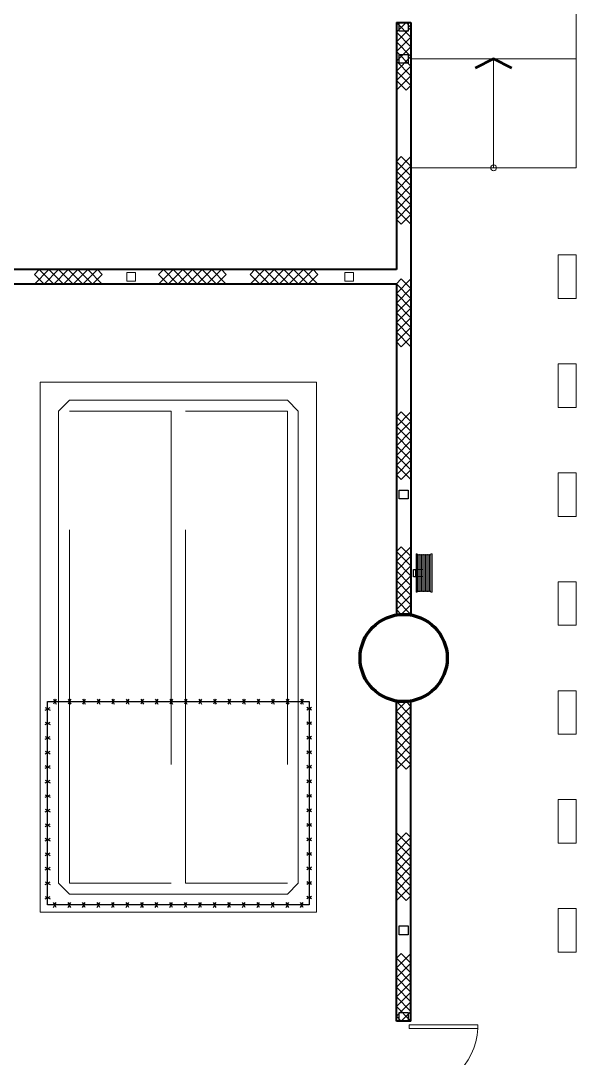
# Model space of a CAD drawing. Header units: metres. Extents: x 1807 to 3745, y 842 to 1968.
# Drawn here: x 3372.73 to 3380.38, y 1230.49 to 1244.78 of the extents above; entities that cross this region are included whole.
import ezdxf

# ---------------------------------------------------------------- set-up
doc = ezdxf.new("R2010")
doc.units = ezdxf.units.M
doc.header["$MEASUREMENT"] = 0
doc.linetypes.add('DGN1', pattern=[7.299439, 0, -7.299439])
doc.linetypes.add('DGN2', pattern=[9.732586, 4.866293, -4.866293])
doc.layers.add('Level 1', color=7, linetype='Continuous', lineweight=0)

msp = doc.modelspace()

# ---------------------------------------------------------------- linework, layer by layer
at = {"layer": 'Level 1', "color": 7, "linetype": 'Continuous', "lineweight": 0}
for p, q in [((3380.375, 1248.75), (3380.375, 1242.75)), ((3377.9, 1244.75), (3378.1, 1244.55)), ((3378.033, 1244.75), (3377.9, 1244.617)), ((3377.9, 1244.483), (3378.1, 1244.683)), ((3378.1, 1244.683), (3378.033, 1244.75)), ((3377.9, 1244.617), (3378.1, 1244.417)), ((3378.1, 1244.55), (3377.9, 1244.35)), ((3378.1, 1244.283), (3377.9, 1244.483)), ((3378.1, 1244.417), (3377.9, 1244.217)), ((3377.9, 1244.35), (3378.1, 1244.15)), ((3377.9, 1244.083), (3378.1, 1244.283)), ((3377.9, 1244.217), (3378.1, 1244.017)), ((3378.1, 1244.25), (3380.375, 1244.25)), ((3379.238, 1244.25), (3379.238, 1242.75)), ((3378.1, 1244.15), (3377.9, 1243.95)), ((3378.1, 1243.883), (3377.9, 1244.083)), ((3378.1, 1244.017), (3377.9, 1243.817)), ((3377.9, 1243.95), (3378.033, 1243.817)), ((3378.033, 1243.817), (3378.1, 1243.883)), ((3377.967, 1242.906), (3377.9, 1242.839)), ((3377.9, 1242.706), (3378.1, 1242.906)), ((3377.9, 1242.839), (3378.1, 1242.639)), ((3378.1, 1242.773), (3377.967, 1242.906)), ((3377.9, 1242.573), (3378.1, 1242.773)), ((3378.1, 1242.506), (3377.9, 1242.706)), ((3378.1, 1242.639), (3377.9, 1242.439)), ((3378.1, 1242.75), (3380.375, 1242.75)), ((3378.1, 1242.373), (3377.9, 1242.573)), ((3377.9, 1242.306), (3378.1, 1242.506)), ((3377.9, 1242.439), (3378.1, 1242.239)), ((3377.9, 1242.173), (3378.1, 1242.373)), ((3378.1, 1242.106), (3377.9, 1242.306)), ((3378.1, 1242.239), (3377.9, 1242.039)), ((3378.1, 1241.973), (3377.9, 1242.173)), ((3377.967, 1241.973), (3378.1, 1242.106)), ((3377.9, 1242.039), (3377.967, 1241.973)), ((3380.125, 1241.55), (3380.375, 1241.55)), ((3380.125, 1240.95), (3380.125, 1241.55)), ((3380.375, 1241.55), (3380.375, 1240.95)), ((3372.918, 1241.15), (3373.118, 1241.35)), ((3372.985, 1241.35), (3372.918, 1241.283)), ((3372.918, 1241.283), (3373.052, 1241.15)), ((3373.185, 1241.15), (3372.985, 1241.35)), ((3373.052, 1241.15), (3373.252, 1241.35)), ((3373.118, 1241.35), (3373.318, 1241.15)), ((3373.385, 1241.35), (3373.185, 1241.15)), ((3373.252, 1241.35), (3373.452, 1241.15)), ((3373.318, 1241.15), (3373.518, 1241.35)), ((3373.585, 1241.15), (3373.385, 1241.35)), ((3373.452, 1241.15), (3373.652, 1241.35)), ((3373.518, 1241.35), (3373.718, 1241.15)), ((3373.785, 1241.35), (3373.585, 1241.15)), ((3373.652, 1241.35), (3373.852, 1241.15)), ((3373.718, 1241.15), (3373.852, 1241.283)), ((3373.852, 1241.283), (3373.785, 1241.35)), ((3374.626, 1241.15), (3374.826, 1241.35)), ((3374.693, 1241.35), (3374.626, 1241.283)), ((3374.626, 1241.283), (3374.759, 1241.15)), ((3374.893, 1241.15), (3374.693, 1241.35)), ((3374.759, 1241.15), (3374.959, 1241.35)), ((3374.826, 1241.35), (3375.026, 1241.15)), ((3375.093, 1241.35), (3374.893, 1241.15)), ((3374.959, 1241.35), (3375.159, 1241.15)), ((3375.026, 1241.15), (3375.226, 1241.35)), ((3375.293, 1241.15), (3375.093, 1241.35)), ((3375.159, 1241.15), (3375.359, 1241.35)), ((3375.226, 1241.35), (3375.426, 1241.15)), ((3375.493, 1241.35), (3375.293, 1241.15)), ((3375.359, 1241.35), (3375.559, 1241.15)), ((3375.426, 1241.15), (3375.559, 1241.283)), ((3375.559, 1241.283), (3375.493, 1241.35)), ((3375.886, 1241.15), (3376.086, 1241.35)), ((3375.953, 1241.35), (3375.886, 1241.283)), ((3375.886, 1241.283), (3376.02, 1241.15)), ((3376.153, 1241.15), (3375.953, 1241.35)), ((3376.02, 1241.15), (3376.22, 1241.35)), ((3376.086, 1241.35), (3376.286, 1241.15)), ((3376.353, 1241.35), (3376.153, 1241.15)), ((3376.22, 1241.35), (3376.42, 1241.15)), ((3376.286, 1241.15), (3376.486, 1241.35)), ((3376.553, 1241.15), (3376.353, 1241.35)), ((3376.42, 1241.15), (3376.62, 1241.35)), ((3376.486, 1241.35), (3376.686, 1241.15)), ((3376.753, 1241.35), (3376.553, 1241.15)), ((3376.62, 1241.35), (3376.82, 1241.15)), ((3376.686, 1241.15), (3376.82, 1241.283)), ((3376.82, 1241.283), (3376.753, 1241.35)), ((3377.967, 1241.219), (3377.9, 1241.152)), ((3377.9, 1241.019), (3378.1, 1241.219)), ((3378.1, 1241.086), (3377.967, 1241.219)), ((3377.9, 1241.152), (3378.1, 1240.952)), ((3377.9, 1240.886), (3378.1, 1241.086)), ((3378.1, 1240.819), (3377.9, 1241.019)), ((3378.1, 1240.952), (3377.9, 1240.752)), ((3380.375, 1240.95), (3380.125, 1240.95)), ((3378.1, 1240.686), (3377.9, 1240.886)), ((3377.9, 1240.619), (3378.1, 1240.819)), ((3377.9, 1240.752), (3378.1, 1240.552)), ((3377.9, 1240.486), (3378.1, 1240.686)), ((3378.1, 1240.419), (3377.9, 1240.619)), ((3378.1, 1240.552), (3377.9, 1240.352)), ((3378.1, 1240.286), (3377.9, 1240.486)), ((3377.967, 1240.286), (3378.1, 1240.419)), ((3377.9, 1240.352), (3377.967, 1240.286)), ((3380.125, 1240.05), (3380.375, 1240.05)), ((3380.125, 1239.45), (3380.125, 1240.05)), ((3380.375, 1240.05), (3380.375, 1239.45)), ((3377.967, 1239.39), (3377.9, 1239.323)), ((3377.9, 1239.19), (3378.1, 1239.39)), ((3378.1, 1239.257), (3377.967, 1239.39)), ((3380.375, 1239.45), (3380.125, 1239.45)), ((3377.9, 1239.323), (3378.1, 1239.123)), ((3377.9, 1239.057), (3378.1, 1239.257)), ((3378.1, 1238.99), (3377.9, 1239.19)), ((3378.1, 1239.123), (3377.9, 1238.923)), ((3378.1, 1238.857), (3377.9, 1239.057)), ((3377.9, 1238.79), (3378.1, 1238.99)), ((3377.9, 1238.923), (3378.1, 1238.723)), ((3377.9, 1238.657), (3378.1, 1238.857)), ((3378.1, 1238.59), (3377.9, 1238.79)), ((3378.1, 1238.723), (3377.9, 1238.523)), ((3378.1, 1238.457), (3377.9, 1238.657)), ((3377.9, 1238.523), (3377.967, 1238.457)), ((3377.967, 1238.457), (3378.1, 1238.59)), ((3380.125, 1238.55), (3380.375, 1238.55)), ((3380.125, 1237.95), (3380.125, 1238.55)), ((3380.375, 1238.55), (3380.375, 1237.95)), ((3380.375, 1237.95), (3380.125, 1237.95)), ((3377.967, 1237.533), (3377.9, 1237.467)), ((3377.9, 1237.333), (3378.1, 1237.533)), ((3378.1, 1237.4), (3377.967, 1237.533)), ((3377.9, 1237.467), (3378.1, 1237.267)), ((3377.9, 1237.2), (3378.1, 1237.4)), ((3378.189, 1237.415), (3378.189, 1236.925)), ((3378.207, 1237.415), (3378.207, 1236.925)), ((3378.226, 1237.415), (3378.226, 1236.925)), ((3378.244, 1237.415), (3378.244, 1236.925)), ((3378.263, 1237.412), (3378.263, 1236.925)), ((3378.263, 1237.412), (3378.263, 1236.925)), ((3378.282, 1237.415), (3378.282, 1236.925)), ((3378.3, 1237.415), (3378.3, 1236.925)), ((3378.319, 1237.415), (3378.319, 1236.925)), ((3378.337, 1237.415), (3378.337, 1236.925)), ((3378.356, 1237.415), (3378.356, 1236.925)), ((3378.374, 1237.415), (3378.374, 1236.925)), ((3378.1, 1237.133), (3377.9, 1237.333)), ((3378.1, 1237.267), (3377.9, 1237.067)), ((3378.1, 1237), (3377.9, 1237.2)), ((3377.9, 1236.933), (3378.1, 1237.133)), ((3377.9, 1237.067), (3378.1, 1236.867)), ((3377.9, 1236.8), (3378.1, 1237)), ((3378.1, 1236.733), (3377.9, 1236.933)), ((3380.125, 1237.05), (3380.375, 1237.05)), ((3380.125, 1236.45), (3380.125, 1237.05)), ((3380.375, 1237.05), (3380.375, 1236.45)), ((3378.1, 1236.867), (3377.9, 1236.667)), ((3378.1, 1236.6), (3377.9, 1236.8)), ((3377.9, 1236.667), (3377.967, 1236.6)), ((3377.967, 1236.6), (3378.1, 1236.733)), ((3380.375, 1236.45), (3380.125, 1236.45)), ((3380.125, 1235.55), (3380.375, 1235.55)), ((3380.125, 1234.95), (3380.125, 1235.55)), ((3380.375, 1235.55), (3380.375, 1234.95)), ((3377.9, 1235.4), (3378.1, 1235.2)), ((3378.033, 1235.4), (3377.9, 1235.267)), ((3378.1, 1235.333), (3378.033, 1235.4)), ((3377.9, 1235.133), (3378.1, 1235.333)), ((3377.9, 1235.267), (3378.1, 1235.067)), ((3378.1, 1235.2), (3377.9, 1235)), ((3378.1, 1234.933), (3377.9, 1235.133)), ((3378.1, 1235.067), (3377.9, 1234.867)), ((3377.9, 1235), (3378.1, 1234.8)), ((3377.9, 1234.733), (3378.1, 1234.933)), ((3380.375, 1234.95), (3380.125, 1234.95)), ((3377.9, 1234.867), (3378.1, 1234.667)), ((3378.1, 1234.8), (3377.9, 1234.6)), ((3378.1, 1234.533), (3377.9, 1234.733)), ((3378.1, 1234.667), (3377.9, 1234.467)), ((3377.9, 1234.6), (3378.033, 1234.467)), ((3378.033, 1234.467), (3378.1, 1234.533)), ((3380.125, 1234.05), (3380.375, 1234.05)), ((3380.125, 1233.45), (3380.125, 1234.05)), ((3380.375, 1234.05), (3380.375, 1233.45)), ((3377.9, 1233.594), (3378.1, 1233.394)), ((3378.033, 1233.594), (3377.9, 1233.46)), ((3377.9, 1233.327), (3378.1, 1233.527)), ((3378.1, 1233.527), (3378.033, 1233.594)), ((3377.9, 1233.46), (3378.1, 1233.26)), ((3378.1, 1233.394), (3377.9, 1233.194)), ((3380.375, 1233.45), (3380.125, 1233.45)), ((3378.1, 1233.127), (3377.9, 1233.327)), ((3378.1, 1233.26), (3377.9, 1233.06)), ((3377.9, 1233.194), (3378.1, 1232.994)), ((3377.9, 1232.927), (3378.1, 1233.127)), ((3377.9, 1233.06), (3378.1, 1232.86)), ((3378.1, 1232.994), (3377.9, 1232.794)), ((3378.1, 1232.727), (3377.9, 1232.927)), ((3378.1, 1232.86), (3377.9, 1232.66)), ((3377.9, 1232.794), (3378.033, 1232.66)), ((3378.033, 1232.66), (3378.1, 1232.727)), ((3380.125, 1232.55), (3380.375, 1232.55)), ((3380.125, 1231.95), (3380.125, 1232.55)), ((3380.375, 1232.55), (3380.375, 1231.95)), ((3377.967, 1231.933), (3377.9, 1231.867)), ((3377.9, 1231.733), (3378.1, 1231.933)), ((3378.1, 1231.8), (3377.967, 1231.933)), ((3380.375, 1231.95), (3380.125, 1231.95)), ((3377.9, 1231.867), (3378.1, 1231.667)), ((3377.9, 1231.6), (3378.1, 1231.8)), ((3378.1, 1231.533), (3377.9, 1231.733)), ((3378.1, 1231.667), (3377.9, 1231.467)), ((3378.1, 1231.4), (3377.9, 1231.6)), ((3377.9, 1231.333), (3378.1, 1231.533)), ((3377.9, 1231.467), (3378.1, 1231.267)), ((3377.9, 1231.2), (3378.1, 1231.4)), ((3378.1, 1231.133), (3377.9, 1231.333)), ((3378.1, 1231.267), (3377.9, 1231.067)), ((3378.1, 1231), (3377.9, 1231.2)), ((3377.967, 1231), (3378.1, 1231.133)), ((3377.9, 1231.067), (3377.967, 1231)), ((3378.075, 1230.95), (3379.023, 1230.95)), ((3378.075, 1230.9), (3378.075, 1230.95)), ((3379.023, 1230.95), (3379.023, 1230.9)), ((3379.023, 1230.9), (3378.075, 1230.9))]:
    msp.add_line(p, q, dxfattribs=at)
at = {"layer": 'Level 1', "color": 7, "linetype": 'Continuous', "lineweight": 40}
for p, q in [((3377.9, 1244.75), (3378.1, 1244.75)), ((3377.9, 1244.75), (3377.9, 1241.35)), ((3378.1, 1244.75), (3378.1, 1236.6)), ((3377.9, 1241.35), (3367.475, 1241.35)), ((3377.9, 1241.15), (3366.975, 1241.15)), ((3377.9, 1241.15), (3377.9, 1236.6)), ((3377.9, 1236.6), (3378.1, 1236.6)), ((3378.1, 1235.4), (3377.9, 1235.4)), ((3377.9, 1231), (3377.9, 1235.4)), ((3378.1, 1231), (3378.1, 1235.4)), ((3378.1, 1231), (3377.9, 1231))]:
    msp.add_line(p, q, dxfattribs=at)
at = {"layer": 'Level 1', "color": 7, "linetype": 'Continuous', "lineweight": 30}
for p, q in [((3377.94, 1244.63), (3377.94, 1244.75)), ((3377.94, 1244.75), (3378.06, 1244.75)), ((3378.06, 1244.75), (3378.06, 1244.63)), ((3378.06, 1244.63), (3377.94, 1244.63)), ((3377.94, 1244.19), (3377.94, 1244.31)), ((3377.94, 1244.31), (3378.06, 1244.31)), ((3378.06, 1244.31), (3378.06, 1244.19)), ((3378.06, 1244.19), (3377.94, 1244.19)), ((3377.94, 1238.19), (3377.94, 1238.31)), ((3377.94, 1238.31), (3378.06, 1238.31)), ((3378.06, 1238.31), (3378.06, 1238.19)), ((3378.06, 1238.19), (3377.94, 1238.19)), ((3378.135, 1237.118), (3378.135, 1237.22)), ((3378.135, 1237.22), (3378.165, 1237.22)), ((3378.165, 1237.22), (3378.165, 1237.118)), ((3378.165, 1237.118), (3378.135, 1237.118)), ((3373.1, 1235.4), (3376.7, 1235.4)), ((3373.1, 1232.6), (3373.1, 1235.4)), ((3373.182, 1235.434), (3373.197, 1235.408)), ((3373.197, 1235.392), (3373.182, 1235.366)), ((3373.197, 1235.408), (3373.197, 1235.392)), ((3373.218, 1235.434), (3373.203, 1235.408)), ((3373.203, 1235.408), (3373.203, 1235.392)), ((3373.203, 1235.392), (3373.218, 1235.366)), ((3373.382, 1235.434), (3373.397, 1235.408)), ((3373.397, 1235.392), (3373.382, 1235.366)), ((3373.397, 1235.408), (3373.397, 1235.392)), ((3373.418, 1235.434), (3373.403, 1235.408)), ((3373.403, 1235.408), (3373.403, 1235.392)), ((3373.403, 1235.392), (3373.418, 1235.366)), ((3373.582, 1235.434), (3373.597, 1235.408)), ((3373.597, 1235.392), (3373.582, 1235.366)), ((3373.597, 1235.408), (3373.597, 1235.392)), ((3373.618, 1235.434), (3373.603, 1235.408)), ((3373.603, 1235.408), (3373.603, 1235.392)), ((3373.603, 1235.392), (3373.618, 1235.366)), ((3373.782, 1235.434), (3373.797, 1235.408)), ((3373.797, 1235.392), (3373.782, 1235.366)), ((3373.797, 1235.408), (3373.797, 1235.392)), ((3373.818, 1235.434), (3373.803, 1235.408)), ((3373.803, 1235.408), (3373.803, 1235.392)), ((3373.803, 1235.392), (3373.818, 1235.366)), ((3373.982, 1235.434), (3373.997, 1235.408)), ((3373.997, 1235.392), (3373.982, 1235.366)), ((3373.997, 1235.408), (3373.997, 1235.392)), ((3374.018, 1235.434), (3374.003, 1235.408)), ((3374.003, 1235.408), (3374.003, 1235.392)), ((3374.003, 1235.392), (3374.018, 1235.366)), ((3374.182, 1235.434), (3374.197, 1235.408)), ((3374.197, 1235.392), (3374.182, 1235.366)), ((3374.197, 1235.408), (3374.197, 1235.392)), ((3374.218, 1235.434), (3374.203, 1235.408)), ((3374.203, 1235.408), (3374.203, 1235.392)), ((3374.203, 1235.392), (3374.218, 1235.366)), ((3374.382, 1235.434), (3374.397, 1235.408)), ((3374.397, 1235.392), (3374.382, 1235.366)), ((3374.397, 1235.408), (3374.397, 1235.392)), ((3374.418, 1235.434), (3374.403, 1235.408)), ((3374.403, 1235.408), (3374.403, 1235.392)), ((3374.403, 1235.392), (3374.418, 1235.366)), ((3374.582, 1235.434), (3374.597, 1235.408)), ((3374.597, 1235.392), (3374.582, 1235.366)), ((3374.597, 1235.408), (3374.597, 1235.392)), ((3374.618, 1235.434), (3374.603, 1235.408)), ((3374.603, 1235.408), (3374.603, 1235.392)), ((3374.603, 1235.392), (3374.618, 1235.366)), ((3374.782, 1235.434), (3374.797, 1235.408)), ((3374.797, 1235.392), (3374.782, 1235.366)), ((3374.797, 1235.408), (3374.797, 1235.392)), ((3374.818, 1235.434), (3374.803, 1235.408)), ((3374.803, 1235.408), (3374.803, 1235.392)), ((3374.803, 1235.392), (3374.818, 1235.366)), ((3374.982, 1235.434), (3374.997, 1235.408)), ((3374.997, 1235.392), (3374.982, 1235.366)), ((3374.997, 1235.408), (3374.997, 1235.392)), ((3375.018, 1235.434), (3375.003, 1235.408)), ((3375.003, 1235.408), (3375.003, 1235.392)), ((3375.003, 1235.392), (3375.018, 1235.366)), ((3375.182, 1235.434), (3375.197, 1235.408)), ((3375.197, 1235.392), (3375.182, 1235.366)), ((3375.197, 1235.408), (3375.197, 1235.392)), ((3375.218, 1235.434), (3375.203, 1235.408)), ((3375.203, 1235.408), (3375.203, 1235.392)), ((3375.203, 1235.392), (3375.218, 1235.366)), ((3375.382, 1235.434), (3375.397, 1235.408)), ((3375.397, 1235.392), (3375.382, 1235.366)), ((3375.397, 1235.408), (3375.397, 1235.392)), ((3375.418, 1235.434), (3375.403, 1235.408)), ((3375.403, 1235.408), (3375.403, 1235.392)), ((3375.403, 1235.392), (3375.418, 1235.366)), ((3375.582, 1235.434), (3375.597, 1235.408)), ((3375.597, 1235.392), (3375.582, 1235.366)), ((3375.597, 1235.408), (3375.597, 1235.392)), ((3375.618, 1235.434), (3375.603, 1235.408)), ((3375.603, 1235.408), (3375.603, 1235.392)), ((3375.603, 1235.392), (3375.618, 1235.366)), ((3375.782, 1235.434), (3375.797, 1235.408)), ((3375.797, 1235.392), (3375.782, 1235.366)), ((3375.797, 1235.408), (3375.797, 1235.392)), ((3375.818, 1235.434), (3375.803, 1235.408)), ((3375.803, 1235.408), (3375.803, 1235.392)), ((3375.803, 1235.392), (3375.818, 1235.366)), ((3375.982, 1235.434), (3375.997, 1235.408)), ((3375.997, 1235.392), (3375.982, 1235.366)), ((3375.997, 1235.408), (3375.997, 1235.392)), ((3376.018, 1235.434), (3376.003, 1235.408)), ((3376.003, 1235.408), (3376.003, 1235.392)), ((3376.003, 1235.392), (3376.018, 1235.366)), ((3376.182, 1235.434), (3376.197, 1235.408)), ((3376.197, 1235.392), (3376.182, 1235.366)), ((3376.197, 1235.408), (3376.197, 1235.392)), ((3376.218, 1235.434), (3376.203, 1235.408)), ((3376.203, 1235.408), (3376.203, 1235.392)), ((3376.203, 1235.392), (3376.218, 1235.366)), ((3376.382, 1235.434), (3376.397, 1235.408)), ((3376.397, 1235.392), (3376.382, 1235.366)), ((3376.397, 1235.408), (3376.397, 1235.392)), ((3376.418, 1235.434), (3376.403, 1235.408)), ((3376.403, 1235.408), (3376.403, 1235.392)), ((3376.403, 1235.392), (3376.418, 1235.366)), ((3376.582, 1235.434), (3376.597, 1235.408)), ((3376.597, 1235.392), (3376.582, 1235.366)), ((3376.597, 1235.408), (3376.597, 1235.392)), ((3376.618, 1235.434), (3376.603, 1235.408)), ((3376.603, 1235.408), (3376.603, 1235.392)), ((3376.603, 1235.392), (3376.618, 1235.366)), ((3376.7, 1235.4), (3376.7, 1232.6)), ((3373.066, 1235.318), (3373.092, 1235.303)), ((3373.066, 1235.282), (3373.092, 1235.297)), ((3373.092, 1235.303), (3373.108, 1235.303)), ((3373.092, 1235.297), (3373.108, 1235.297)), ((3373.108, 1235.303), (3373.134, 1235.318)), ((3373.108, 1235.297), (3373.134, 1235.282)), ((3376.692, 1235.303), (3376.666, 1235.318)), ((3376.692, 1235.297), (3376.666, 1235.282)), ((3376.708, 1235.303), (3376.692, 1235.303)), ((3376.708, 1235.297), (3376.692, 1235.297)), ((3376.734, 1235.318), (3376.708, 1235.303)), ((3376.734, 1235.282), (3376.708, 1235.297)), ((3373.066, 1235.118), (3373.092, 1235.103)), ((3373.066, 1235.082), (3373.092, 1235.097)), ((3373.092, 1235.103), (3373.108, 1235.103)), ((3373.092, 1235.097), (3373.108, 1235.097)), ((3373.108, 1235.103), (3373.134, 1235.118)), ((3373.108, 1235.097), (3373.134, 1235.082)), ((3376.692, 1235.103), (3376.666, 1235.118)), ((3376.692, 1235.097), (3376.666, 1235.082)), ((3376.708, 1235.103), (3376.692, 1235.103)), ((3376.708, 1235.097), (3376.692, 1235.097)), ((3376.734, 1235.118), (3376.708, 1235.103)), ((3376.734, 1235.082), (3376.708, 1235.097)), ((3373.066, 1234.918), (3373.092, 1234.903)), ((3373.066, 1234.882), (3373.092, 1234.897)), ((3373.092, 1234.903), (3373.108, 1234.903)), ((3373.092, 1234.897), (3373.108, 1234.897)), ((3373.108, 1234.903), (3373.134, 1234.918)), ((3373.108, 1234.897), (3373.134, 1234.882)), ((3376.692, 1234.903), (3376.666, 1234.918)), ((3376.692, 1234.897), (3376.666, 1234.882)), ((3376.708, 1234.903), (3376.692, 1234.903)), ((3376.708, 1234.897), (3376.692, 1234.897)), ((3376.734, 1234.918), (3376.708, 1234.903)), ((3376.734, 1234.882), (3376.708, 1234.897)), ((3373.066, 1234.718), (3373.092, 1234.703)), ((3373.066, 1234.682), (3373.092, 1234.697)), ((3373.092, 1234.703), (3373.108, 1234.703)), ((3373.092, 1234.697), (3373.108, 1234.697)), ((3373.108, 1234.703), (3373.134, 1234.718)), ((3373.108, 1234.697), (3373.134, 1234.682)), ((3376.692, 1234.703), (3376.666, 1234.718)), ((3376.692, 1234.697), (3376.666, 1234.682)), ((3376.708, 1234.703), (3376.692, 1234.703)), ((3376.708, 1234.697), (3376.692, 1234.697)), ((3376.734, 1234.718), (3376.708, 1234.703)), ((3376.734, 1234.682), (3376.708, 1234.697)), ((3373.066, 1234.518), (3373.092, 1234.503)), ((3373.066, 1234.482), (3373.092, 1234.497)), ((3373.092, 1234.503), (3373.108, 1234.503)), ((3373.092, 1234.497), (3373.108, 1234.497)), ((3373.108, 1234.503), (3373.134, 1234.518)), ((3373.108, 1234.497), (3373.134, 1234.482)), ((3376.692, 1234.503), (3376.666, 1234.518)), ((3376.692, 1234.497), (3376.666, 1234.482)), ((3376.708, 1234.503), (3376.692, 1234.503)), ((3376.708, 1234.497), (3376.692, 1234.497)), ((3376.734, 1234.518), (3376.708, 1234.503)), ((3376.734, 1234.482), (3376.708, 1234.497)), ((3373.066, 1234.318), (3373.092, 1234.303)), ((3373.066, 1234.282), (3373.092, 1234.297)), ((3373.092, 1234.303), (3373.108, 1234.303)), ((3373.092, 1234.297), (3373.108, 1234.297)), ((3373.108, 1234.303), (3373.134, 1234.318)), ((3373.108, 1234.297), (3373.134, 1234.282)), ((3376.692, 1234.303), (3376.666, 1234.318)), ((3376.692, 1234.297), (3376.666, 1234.282)), ((3376.708, 1234.303), (3376.692, 1234.303)), ((3376.708, 1234.297), (3376.692, 1234.297)), ((3376.734, 1234.318), (3376.708, 1234.303)), ((3376.734, 1234.282), (3376.708, 1234.297)), ((3373.066, 1234.118), (3373.092, 1234.103)), ((3373.066, 1234.082), (3373.092, 1234.097)), ((3373.092, 1234.103), (3373.108, 1234.103)), ((3373.092, 1234.097), (3373.108, 1234.097)), ((3373.108, 1234.103), (3373.134, 1234.118)), ((3373.108, 1234.097), (3373.134, 1234.082)), ((3376.692, 1234.103), (3376.666, 1234.118)), ((3376.692, 1234.097), (3376.666, 1234.082)), ((3376.708, 1234.103), (3376.692, 1234.103)), ((3376.708, 1234.097), (3376.692, 1234.097)), ((3376.734, 1234.118), (3376.708, 1234.103)), ((3376.734, 1234.082), (3376.708, 1234.097)), ((3373.066, 1233.918), (3373.092, 1233.903)), ((3373.066, 1233.882), (3373.092, 1233.897)), ((3373.092, 1233.903), (3373.108, 1233.903)), ((3373.092, 1233.897), (3373.108, 1233.897)), ((3373.108, 1233.903), (3373.134, 1233.918)), ((3373.108, 1233.897), (3373.134, 1233.882)), ((3376.692, 1233.903), (3376.666, 1233.918)), ((3376.692, 1233.897), (3376.666, 1233.882)), ((3376.708, 1233.903), (3376.692, 1233.903)), ((3376.708, 1233.897), (3376.692, 1233.897)), ((3376.734, 1233.918), (3376.708, 1233.903)), ((3376.734, 1233.882), (3376.708, 1233.897)), ((3373.066, 1233.718), (3373.092, 1233.703)), ((3373.066, 1233.682), (3373.092, 1233.697)), ((3373.092, 1233.703), (3373.108, 1233.703)), ((3373.092, 1233.697), (3373.108, 1233.697)), ((3373.108, 1233.703), (3373.134, 1233.718)), ((3373.108, 1233.697), (3373.134, 1233.682)), ((3376.692, 1233.703), (3376.666, 1233.718)), ((3376.692, 1233.697), (3376.666, 1233.682)), ((3376.708, 1233.703), (3376.692, 1233.703)), ((3376.708, 1233.697), (3376.692, 1233.697)), ((3376.734, 1233.718), (3376.708, 1233.703)), ((3376.734, 1233.682), (3376.708, 1233.697)), ((3373.066, 1233.518), (3373.092, 1233.503)), ((3373.066, 1233.482), (3373.092, 1233.497)), ((3373.092, 1233.503), (3373.108, 1233.503)), ((3373.092, 1233.497), (3373.108, 1233.497)), ((3373.108, 1233.503), (3373.134, 1233.518)), ((3373.108, 1233.497), (3373.134, 1233.482)), ((3376.692, 1233.503), (3376.666, 1233.518)), ((3376.692, 1233.497), (3376.666, 1233.482)), ((3376.708, 1233.503), (3376.692, 1233.503)), ((3376.708, 1233.497), (3376.692, 1233.497)), ((3376.734, 1233.518), (3376.708, 1233.503)), ((3376.734, 1233.482), (3376.708, 1233.497)), ((3373.066, 1233.318), (3373.092, 1233.303)), ((3373.066, 1233.282), (3373.092, 1233.297)), ((3373.092, 1233.303), (3373.108, 1233.303)), ((3373.092, 1233.297), (3373.108, 1233.297)), ((3373.108, 1233.303), (3373.134, 1233.318)), ((3373.108, 1233.297), (3373.134, 1233.282)), ((3376.692, 1233.303), (3376.666, 1233.318)), ((3376.692, 1233.297), (3376.666, 1233.282)), ((3376.708, 1233.303), (3376.692, 1233.303)), ((3376.708, 1233.297), (3376.692, 1233.297)), ((3376.734, 1233.318), (3376.708, 1233.303)), ((3376.734, 1233.282), (3376.708, 1233.297)), ((3373.066, 1233.118), (3373.092, 1233.103)), ((3373.066, 1233.082), (3373.092, 1233.097)), ((3373.092, 1233.103), (3373.108, 1233.103)), ((3373.092, 1233.097), (3373.108, 1233.097)), ((3373.108, 1233.103), (3373.134, 1233.118)), ((3373.108, 1233.097), (3373.134, 1233.082)), ((3376.692, 1233.103), (3376.666, 1233.118)), ((3376.692, 1233.097), (3376.666, 1233.082)), ((3376.708, 1233.103), (3376.692, 1233.103)), ((3376.708, 1233.097), (3376.692, 1233.097)), ((3376.734, 1233.118), (3376.708, 1233.103)), ((3376.734, 1233.082), (3376.708, 1233.097)), ((3373.066, 1232.918), (3373.092, 1232.903)), ((3373.066, 1232.882), (3373.092, 1232.897)), ((3373.092, 1232.903), (3373.108, 1232.903)), ((3373.092, 1232.897), (3373.108, 1232.897)), ((3373.108, 1232.903), (3373.134, 1232.918)), ((3373.108, 1232.897), (3373.134, 1232.882)), ((3376.692, 1232.903), (3376.666, 1232.918)), ((3376.692, 1232.897), (3376.666, 1232.882)), ((3376.708, 1232.903), (3376.692, 1232.903)), ((3376.708, 1232.897), (3376.692, 1232.897)), ((3376.734, 1232.918), (3376.708, 1232.903)), ((3376.734, 1232.882), (3376.708, 1232.897)), ((3373.066, 1232.718), (3373.092, 1232.703)), ((3373.066, 1232.682), (3373.092, 1232.697)), ((3373.092, 1232.703), (3373.108, 1232.703)), ((3373.092, 1232.697), (3373.108, 1232.697)), ((3373.108, 1232.703), (3373.134, 1232.718)), ((3373.108, 1232.697), (3373.134, 1232.682)), ((3376.692, 1232.703), (3376.666, 1232.718)), ((3376.692, 1232.697), (3376.666, 1232.682)), ((3376.708, 1232.703), (3376.692, 1232.703)), ((3376.708, 1232.697), (3376.692, 1232.697)), ((3376.734, 1232.718), (3376.708, 1232.703)), ((3376.734, 1232.682), (3376.708, 1232.697)), ((3376.7, 1232.6), (3373.1, 1232.6)), ((3373.197, 1232.608), (3373.182, 1232.634)), ((3373.182, 1232.566), (3373.197, 1232.592)), ((3373.197, 1232.592), (3373.197, 1232.608)), ((3373.203, 1232.608), (3373.218, 1232.634)), ((3373.203, 1232.592), (3373.203, 1232.608)), ((3373.218, 1232.566), (3373.203, 1232.592)), ((3373.397, 1232.608), (3373.382, 1232.634)), ((3373.382, 1232.566), (3373.397, 1232.592)), ((3373.397, 1232.592), (3373.397, 1232.608)), ((3373.403, 1232.608), (3373.418, 1232.634)), ((3373.403, 1232.592), (3373.403, 1232.608)), ((3373.418, 1232.566), (3373.403, 1232.592)), ((3373.597, 1232.608), (3373.582, 1232.634)), ((3373.582, 1232.566), (3373.597, 1232.592)), ((3373.597, 1232.592), (3373.597, 1232.608)), ((3373.603, 1232.608), (3373.618, 1232.634)), ((3373.603, 1232.592), (3373.603, 1232.608)), ((3373.618, 1232.566), (3373.603, 1232.592)), ((3373.797, 1232.608), (3373.782, 1232.634)), ((3373.782, 1232.566), (3373.797, 1232.592)), ((3373.797, 1232.592), (3373.797, 1232.608)), ((3373.803, 1232.608), (3373.818, 1232.634)), ((3373.803, 1232.592), (3373.803, 1232.608)), ((3373.818, 1232.566), (3373.803, 1232.592)), ((3373.997, 1232.608), (3373.982, 1232.634)), ((3373.982, 1232.566), (3373.997, 1232.592)), ((3373.997, 1232.592), (3373.997, 1232.608)), ((3374.003, 1232.608), (3374.018, 1232.634)), ((3374.003, 1232.592), (3374.003, 1232.608)), ((3374.018, 1232.566), (3374.003, 1232.592)), ((3374.197, 1232.608), (3374.182, 1232.634)), ((3374.182, 1232.566), (3374.197, 1232.592)), ((3374.197, 1232.592), (3374.197, 1232.608)), ((3374.203, 1232.608), (3374.218, 1232.634)), ((3374.203, 1232.592), (3374.203, 1232.608)), ((3374.218, 1232.566), (3374.203, 1232.592)), ((3374.397, 1232.608), (3374.382, 1232.634)), ((3374.382, 1232.566), (3374.397, 1232.592)), ((3374.397, 1232.592), (3374.397, 1232.608)), ((3374.403, 1232.608), (3374.418, 1232.634)), ((3374.403, 1232.592), (3374.403, 1232.608)), ((3374.418, 1232.566), (3374.403, 1232.592)), ((3374.597, 1232.608), (3374.582, 1232.634)), ((3374.582, 1232.566), (3374.597, 1232.592)), ((3374.597, 1232.592), (3374.597, 1232.608)), ((3374.603, 1232.608), (3374.618, 1232.634)), ((3374.603, 1232.592), (3374.603, 1232.608)), ((3374.618, 1232.566), (3374.603, 1232.592)), ((3374.797, 1232.608), (3374.782, 1232.634)), ((3374.782, 1232.566), (3374.797, 1232.592)), ((3374.797, 1232.592), (3374.797, 1232.608)), ((3374.803, 1232.608), (3374.818, 1232.634)), ((3374.803, 1232.592), (3374.803, 1232.608)), ((3374.818, 1232.566), (3374.803, 1232.592)), ((3374.997, 1232.608), (3374.982, 1232.634)), ((3374.982, 1232.566), (3374.997, 1232.592)), ((3374.997, 1232.592), (3374.997, 1232.608)), ((3375.003, 1232.608), (3375.018, 1232.634)), ((3375.003, 1232.592), (3375.003, 1232.608)), ((3375.018, 1232.566), (3375.003, 1232.592)), ((3375.197, 1232.608), (3375.182, 1232.634)), ((3375.182, 1232.566), (3375.197, 1232.592)), ((3375.197, 1232.592), (3375.197, 1232.608)), ((3375.203, 1232.608), (3375.218, 1232.634)), ((3375.203, 1232.592), (3375.203, 1232.608)), ((3375.218, 1232.566), (3375.203, 1232.592)), ((3375.397, 1232.608), (3375.382, 1232.634)), ((3375.382, 1232.566), (3375.397, 1232.592)), ((3375.397, 1232.592), (3375.397, 1232.608)), ((3375.403, 1232.608), (3375.418, 1232.634)), ((3375.403, 1232.592), (3375.403, 1232.608)), ((3375.418, 1232.566), (3375.403, 1232.592)), ((3375.597, 1232.608), (3375.582, 1232.634)), ((3375.582, 1232.566), (3375.597, 1232.592)), ((3375.597, 1232.592), (3375.597, 1232.608)), ((3375.603, 1232.608), (3375.618, 1232.634)), ((3375.603, 1232.592), (3375.603, 1232.608)), ((3375.618, 1232.566), (3375.603, 1232.592)), ((3375.797, 1232.608), (3375.782, 1232.634)), ((3375.782, 1232.566), (3375.797, 1232.592)), ((3375.797, 1232.592), (3375.797, 1232.608)), ((3375.803, 1232.608), (3375.818, 1232.634)), ((3375.803, 1232.592), (3375.803, 1232.608)), ((3375.818, 1232.566), (3375.803, 1232.592)), ((3375.997, 1232.608), (3375.982, 1232.634)), ((3375.982, 1232.566), (3375.997, 1232.592)), ((3375.997, 1232.592), (3375.997, 1232.608)), ((3376.003, 1232.608), (3376.018, 1232.634)), ((3376.003, 1232.592), (3376.003, 1232.608)), ((3376.018, 1232.566), (3376.003, 1232.592)), ((3376.197, 1232.608), (3376.182, 1232.634)), ((3376.182, 1232.566), (3376.197, 1232.592)), ((3376.197, 1232.592), (3376.197, 1232.608)), ((3376.203, 1232.608), (3376.218, 1232.634)), ((3376.203, 1232.592), (3376.203, 1232.608)), ((3376.218, 1232.566), (3376.203, 1232.592)), ((3376.397, 1232.608), (3376.382, 1232.634)), ((3376.382, 1232.566), (3376.397, 1232.592)), ((3376.397, 1232.592), (3376.397, 1232.608)), ((3376.403, 1232.608), (3376.418, 1232.634)), ((3376.403, 1232.592), (3376.403, 1232.608)), ((3376.418, 1232.566), (3376.403, 1232.592)), ((3376.597, 1232.608), (3376.582, 1232.634)), ((3376.582, 1232.566), (3376.597, 1232.592)), ((3376.597, 1232.592), (3376.597, 1232.608)), ((3376.603, 1232.608), (3376.618, 1232.634)), ((3376.603, 1232.592), (3376.603, 1232.608)), ((3376.618, 1232.566), (3376.603, 1232.592)), ((3377.94, 1232.19), (3377.94, 1232.31)), ((3377.94, 1232.31), (3378.06, 1232.31)), ((3378.06, 1232.31), (3378.06, 1232.19)), ((3378.06, 1232.19), (3377.94, 1232.19)), ((3377.94, 1231), (3377.94, 1231.12)), ((3377.94, 1231.12), (3378.06, 1231.12)), ((3378.06, 1231.12), (3378.06, 1231)), ((3378.06, 1231), (3377.94, 1231))]:
    msp.add_line(p, q, dxfattribs=at)
at = {"layer": 'Level 1', "color": 7, "linetype": 'Continuous', "lineweight": 53}
for p, q in [((3379.238, 1244.25), (3378.985, 1244.124)), ((3379.49, 1244.124), (3379.238, 1244.25))]:
    msp.add_line(p, q, dxfattribs=at)
at = {"layer": 'Level 1', "color": 7, "linetype": 'Continuous', "lineweight": 13}
for p, q in [((3374.31, 1241.31), (3374.19, 1241.31)), ((3374.19, 1241.31), (3374.19, 1241.19)), ((3374.31, 1241.19), (3374.31, 1241.31)), ((3377.31, 1241.31), (3377.19, 1241.31)), ((3377.19, 1241.31), (3377.19, 1241.19)), ((3377.31, 1241.19), (3377.31, 1241.31)), ((3374.19, 1241.19), (3374.31, 1241.19)), ((3377.19, 1241.19), (3377.31, 1241.19)), ((3373, 1239.8), (3376.8, 1239.8)), ((3373, 1232.5), (3373, 1239.8)), ((3376.8, 1239.8), (3376.8, 1232.5)), ((3373.25, 1239.4), (3373.4, 1239.55)), ((3373.4, 1239.55), (3376.4, 1239.55)), ((3376.4, 1239.55), (3376.55, 1239.4)), ((3373.25, 1232.9), (3373.25, 1239.4)), ((3376.55, 1239.4), (3376.55, 1232.9)), ((3378.171, 1236.905), (3378.171, 1237.435)), ((3378.171, 1237.435), (3378.185, 1237.435)), ((3378.185, 1237.435), (3378.185, 1236.905)), ((3378.375, 1236.905), (3378.375, 1237.435)), ((3378.375, 1237.435), (3378.391, 1237.435)), ((3378.391, 1237.435), (3378.391, 1236.905)), ((3378.185, 1236.905), (3378.171, 1236.905)), ((3378.391, 1236.905), (3378.375, 1236.905)), ((3373.4, 1232.75), (3373.25, 1232.9)), ((3376.55, 1232.9), (3376.4, 1232.75)), ((3376.4, 1232.75), (3373.4, 1232.75)), ((3376.8, 1232.5), (3373, 1232.5))]:
    msp.add_line(p, q, dxfattribs=at)
at = {"layer": 'Level 1', "color": 7, "linetype": 'DGN2', "lineweight": 0}
for p, q in [((3373.4, 1239.4), (3374.8, 1239.4)), ((3373.4, 1232.9), (3373.4, 1239.4)), ((3374.8, 1239.4), (3374.8, 1232.9)), ((3375, 1239.4), (3376.4, 1239.4)), ((3375, 1232.9), (3375, 1239.4)), ((3376.4, 1239.4), (3376.4, 1232.9)), ((3374.8, 1232.9), (3373.4, 1232.9)), ((3376.4, 1232.9), (3375, 1232.9))]:
    msp.add_line(p, q, dxfattribs=at)
at = {"layer": 'Level 1', "color": 7, "linetype": 'DGN1', "lineweight": 0}
for p, q in [((3378.165, 1237.218), (3378.372, 1237.218)), ((3378.165, 1237.122), (3378.372, 1237.122))]:
    msp.add_line(p, q, dxfattribs=at)
at = {"layer": 'Level 1', "color": 7, "linetype": 'Continuous', "lineweight": 0}
msp.add_circle((3379.238, 1242.75), 0.04, dxfattribs=at)
at = {"layer": 'Level 1', "color": 7, "linetype": 'Continuous', "lineweight": 70}
msp.add_circle((3378, 1236), 0.6, dxfattribs=at)
at = {"layer": 'Level 1', "color": 7, "linetype": 'Continuous', "lineweight": 0, "extrusion": (0, 0, -1)}
for centre, major_axis, ratio in [((3378.198, 1237.408), (0, -0.017), 0.578812), ((3378.216, 1237.408), (0, -0.017), 0.578812), ((3378.235, 1237.408), (0, -0.017), 0.578812), ((3378.253, 1237.408), (0, -0.017), 0.578812), ((3378.273, 1236.932), (0, 0.017), 0.578813), ((3378.291, 1236.932), (0, 0.017), 0.578813), ((3378.31, 1236.932), (0, 0.017), 0.578813), ((3378.328, 1236.932), (0, 0.017), 0.578813), ((3378.347, 1236.932), (0, 0.017), 0.578813), ((3378.365, 1236.932), (0, 0.017), 0.578813)]:
    msp.add_ellipse(centre, major_axis=major_axis, ratio=ratio, start_param=1.981756, end_param=4.478097, dxfattribs=at)
at = {"layer": 'Level 1', "color": 7, "linetype": 'Continuous', "lineweight": 0}
for centre, major_axis, ratio, start_param, end_param in [((3378.273, 1237.408), (0, 0.017), 0.578812, 5.123349, 7.619689), ((3378.291, 1237.408), (0, 0.017), 0.578812, 5.123349, 7.619689), ((3378.31, 1237.408), (0, 0.017), 0.578812, 5.123349, 7.619689), ((3378.328, 1237.408), (0, 0.017), 0.578812, 5.123349, 7.619689), ((3378.347, 1237.408), (0, 0.017), 0.578812, 5.123349, 7.619689), ((3378.365, 1237.408), (0, 0.017), 0.578812, 5.123349, 7.619689), ((3378.198, 1236.932), (0, -0.017), 0.578813, 5.123349, 7.619689), ((3378.216, 1236.932), (0, -0.017), 0.578813, 5.123349, 7.619689), ((3378.235, 1236.932), (0, -0.017), 0.578813, 5.123349, 7.619689), ((3378.253, 1236.932), (0, -0.017), 0.578813, 5.123349, 7.619689), ((3378.075, 1230.975), (0, -0.975), 0.975273, 0, 1.493797)]:
    msp.add_ellipse(centre, major_axis=major_axis, ratio=ratio, start_param=start_param, end_param=end_param, dxfattribs=at)

doc.saveas('drawing.dxf')
